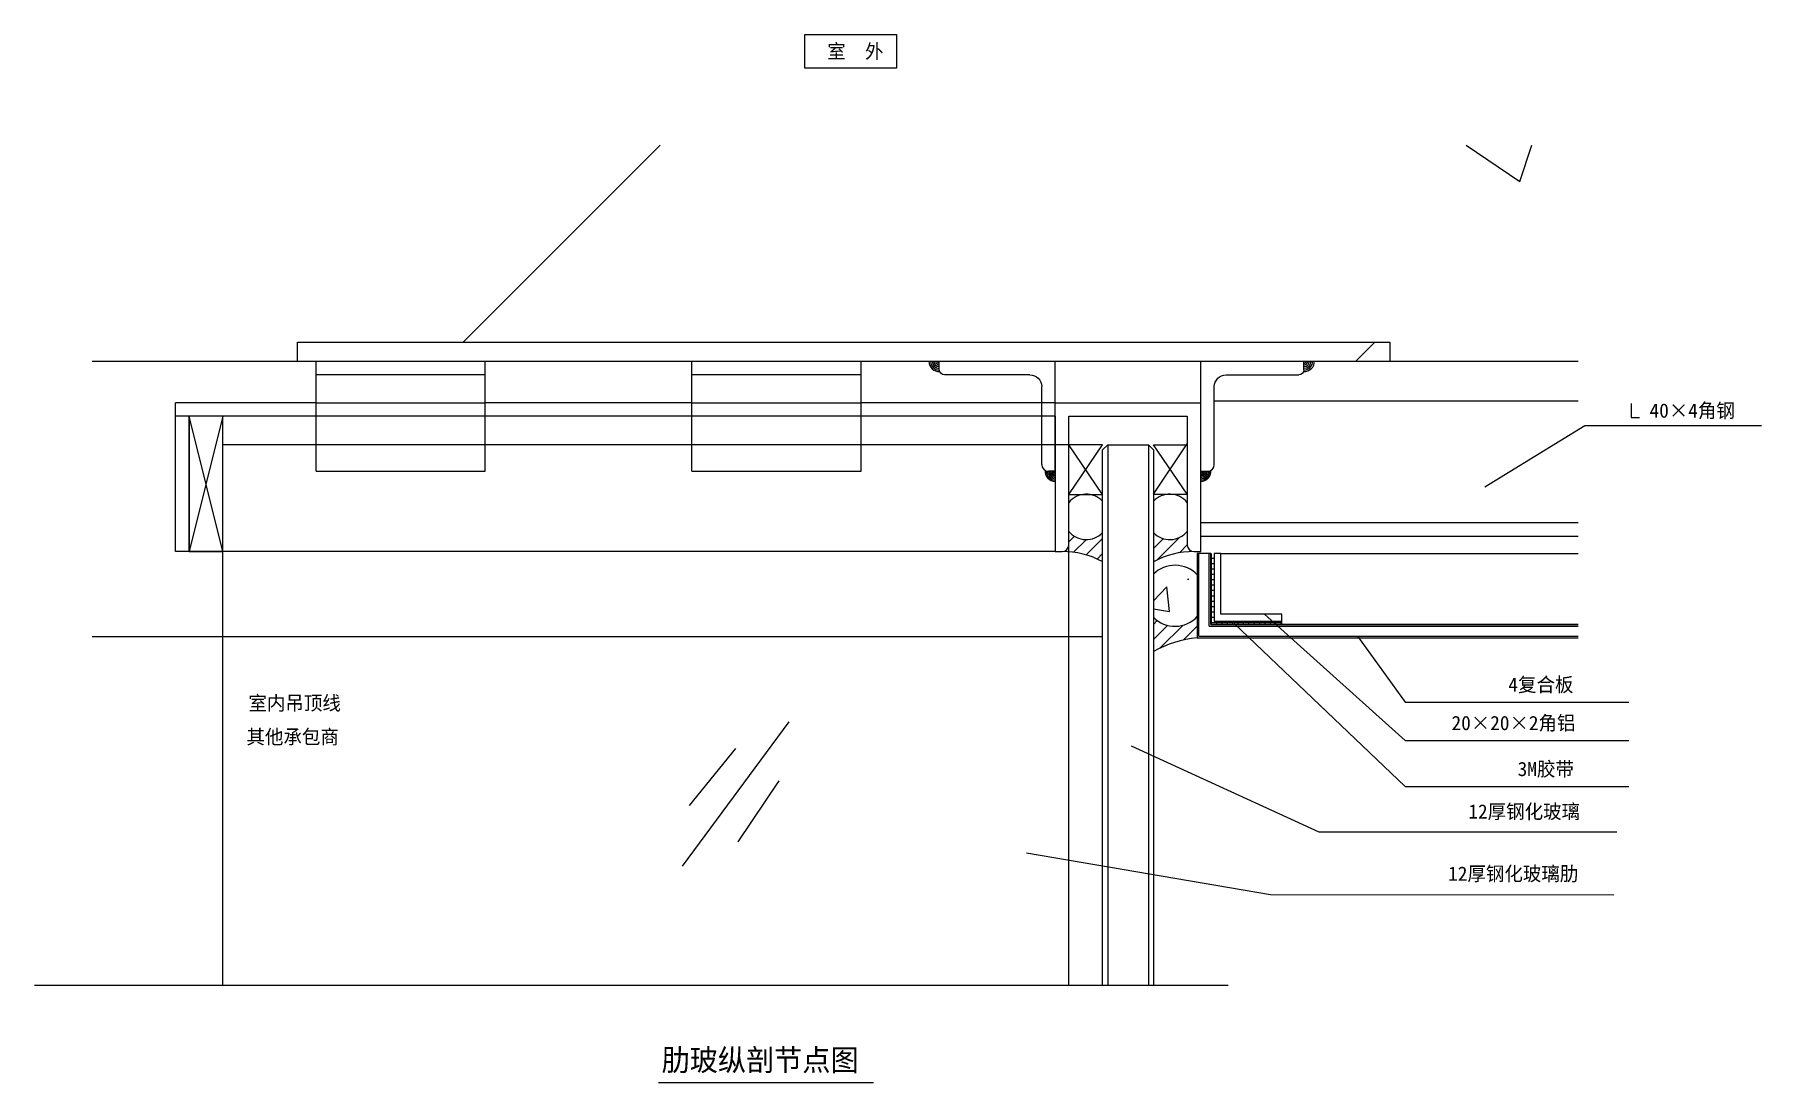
# Model space of a CAD drawing. Header units: metres. Extents: x -2412 to 2785, y 836 to 1145.
# Drawn here: x 2275 to 2785, y 836 to 1145 of the extents above; entities outside this region: 1.
import ezdxf

# ---------------------------------------------------------------- set-up
doc = ezdxf.new("R2010")
doc.units = ezdxf.units.M
for name, color, linetype in [('1', 1, 'Continuous'), ('3', 5, 'Continuous'), ('4', 4, 'Continuous'), ('5', 3, 'Continuous'), ('ALUMINUM', 2, 'Continuous'), ('DIM', 4, 'Continuous'), ('L18', 1, 'Continuous'), ('L50', 5, 'Continuous'), ('SMPEN_THICK', 7, 'Continuous'), ('XSX', 6, 'Continuous')]:
    doc.layers.add(name, color=color, linetype=linetype)

msp = doc.modelspace()

# ---------------------------------------------------------------- hatches: boundary and pattern name
h = msp.add_hatch()
h.set_pattern_fill('NET', scale=0.5)
h.paths.add_polyline_path([(2623.39, 991.99), (2622.39, 991.99), (2622.39, 970.99), (2643.39, 970.99), (2643.39, 971.99), (2623.39, 971.99)])
at = {"layer": '4'}
h = msp.add_hatch(dxfattribs=at)
h.set_pattern_fill('AR-CONC', scale=4)
h.paths.add_polyline_path([(2730.9, 1112.62), (2291.81, 1112.62), (2291.81, 1048.76), (2352.44, 1048.76), (2352.44, 1054.36), (2675.31, 1054.36), (2675.31, 1048.76), (2730.9, 1048.76)])
h = msp.add_hatch(dxfattribs=at)
h.set_pattern_fill('ANSI31', scale=100)
h.paths.add_polyline_path([(2730.9, 1112.62), (2291.81, 1112.62), (2291.81, 1048.76), (2352.44, 1048.76), (2352.44, 1054.36), (2675.31, 1054.36), (2675.31, 1048.76), (2730.9, 1048.76)])
h = msp.add_hatch(dxfattribs=at)
h.set_pattern_fill('ANSI32', scale=40)
h.paths.add_polyline_path([(2675.31, 1048.76), (2653.02, 1048.76), (2653.02, 1048.77), (2653.02, 1048.76), (2652.52, 1048.76), (2652.52, 1048.77), (2652.52, 1048.76), (2652.02, 1048.76), (2652.02, 1048.77), (2652.02, 1048.76), (2651.52, 1048.76), (2651.52, 1048.77), (2651.52, 1048.76), (2651.02, 1048.76), (2651.02, 1048.77), (2651.02, 1048.76), (2650.52, 1048.76, 0.01), (2650.52, 1048.77, -0.01), (2650.52, 1048.76), (2650.02, 1048.76, 1.13), (2649.82, 1048.76), (2542.15, 1048.76), (2542.15, 1048.86, 0.41), (2542.05, 1048.76), (2352.44, 1048.76), (2352.44, 1054.36), (2675.31, 1054.36)])
h = msp.add_hatch(dxfattribs=at)
h.set_pattern_fill('AR-CONC', scale=0.3)
h.paths.add_polyline_path([(2580.42, 998.47, 0.45), (2590.42, 998.12), (2590.42, 1007.41, 0.45), (2580.42, 1007.06)])
h = msp.add_hatch(dxfattribs=at)
h.set_pattern_fill('AR-CONC', scale=0.3)
h.paths.add_polyline_path([(2615.42, 998.47, -0.45), (2605.42, 998.12), (2605.42, 1007.41, -0.45), (2615.42, 1007.06)])
h = msp.add_hatch(dxfattribs=at)
h.set_pattern_fill('ANSI31')
h.paths.add_polyline_path([(2578.48, 992.51, -0.13), (2590.42, 989.52), (2590.42, 998.12, -0.45), (2580.42, 998.47), (2580.42, 994.51, -0.41)])
h = msp.add_hatch(dxfattribs=at)
h.set_pattern_fill('ANSI31')
h.paths.add_polyline_path([(2615.42, 998.47), (2615.42, 994.51, 0.41), (2617.37, 992.51, 0.13), (2605.42, 989.52), (2605.42, 998.12, 0.45)])
h = msp.add_hatch(dxfattribs=at)
h.set_pattern_fill('AR-CONC', scale=0.3)
h.paths.add_polyline_path([(2618.39, 973.33, -0.42), (2605.42, 973.1), (2605.42, 985.85, -0.42), (2618.39, 985.61)])
h = msp.add_hatch(dxfattribs=at)
h.set_pattern_fill('ANSI31')
h.paths.add_polyline_path([(2618.39, 973.33), (2618.39, 967, 0.1), (2605.42, 963.04), (2605.42, 973.1, 0.42)])

# ---------------------------------------------------------------- linework, layer by layer
for p, q in [((2352.44, 1054.36), (2675.31, 1054.36)), ((2352.44, 1048.76), (2352.44, 1054.36)), ((2675.31, 1054.36), (2675.31, 1048.76)), ((2357.98, 1016.26), (2357.98, 1048.76)), ((2407.98, 1016.26), (2407.98, 1048.76)), ((2469.01, 1016.26), (2469.01, 1048.76)), ((2519.01, 1016.26), (2519.01, 1048.76)), ((2542.15, 1046.26), (2542.15, 1048.76)), ((2542.15, 1048.76), (2542.15, 1048.76)), ((2576.42, 1016.26), (2576.42, 1048.76)), ((2619.42, 1016.26), (2619.42, 1048.76)), ((2649.92, 1048.77), (2649.92, 1048.77)), ((2649.92, 1046.26), (2649.92, 1048.76)), ((2407.98, 1044.76), (2357.98, 1044.76)), ((2519.01, 1044.76), (2469.01, 1044.76)), ((2572.42, 1018.26), (2572.42, 1041.26)), ((2623.42, 1018.26), (2623.42, 1041.26)), ((2357.98, 1036.51), (2316.42, 1036.51)), ((2316.42, 992.51), (2316.42, 1036.51)), ((2469.01, 1036.51), (2407.98, 1036.51)), ((2576.42, 1036.51), (2519.01, 1036.51)), ((2576.42, 1036.51), (2619.42, 1036.51)), ((2730.9, 1037), (2623.42, 1037)), ((2746.65, 1036.28), (2746.65, 1032.1)), ((2576.42, 1032.51), (2576.42, 992.51)), ((2580.42, 1032.51), (2615.42, 1032.51)), ((2580.42, 994.51), (2580.42, 1032.51)), ((2615.42, 1032.51), (2615.42, 994.51)), ((2619.42, 992.51), (2619.42, 1032.51)), ((2746.65, 1032.1), (2749.07, 1032.1)), ((2357.98, 1016.26), (2407.98, 1016.26)), ((2469.01, 1016.26), (2519.01, 1016.26)), ((2576.42, 1016.26), (2574.42, 1016.26)), ((2619.42, 1016.26), (2621.42, 1016.26)), ((2619.42, 1016.26), (2621.42, 1016.26)), ((2580.42, 864.37), (2580.42, 996.17)), ((2730.9, 997), (2619.42, 997)), ((2576.42, 992.51), (2316.42, 992.51)), ((2330.42, 864.37), (2330.42, 992.51)), ((2576.42, 992.51), (2578.42, 992.51)), ((2617.42, 992.51), (2619.42, 992.51)), ((2590.42, 967.34), (2291.81, 967.34)), ((2274.77, 864.37), (2627.54, 864.37)), ((2459.2, 835.67), (2522.71, 835.67))]:
    msp.add_line(p, q)
for points in [[(2543.65, 1044.76, -0.41), (2542.15, 1046.26)], [(2649.92, 1046.26, -0.41), (2648.42, 1044.76)], [(2568.92, 1044.76, -0.41), (2572.42, 1041.26)], [(2623.42, 1041.26, -0.41), (2626.92, 1044.76)]]:
    msp.add_lwpolyline(points, format="xyb")
for points in [[(2568.92, 1044.76), (2543.65, 1044.76)], [(2626.92, 1044.76), (2648.42, 1044.76)], [(2590.42, 864.37), (2590.42, 1022.55), (2591.92, 1024.05), (2603.92, 1024.05), (2605.42, 1022.55), (2605.42, 864.37)]]:
    msp.add_lwpolyline(points)
for centre, radius, start, end in [((2542.15, 1048.76), 0.6, 180, 270), ((2542.15, 1048.76), 0.1, 180, 270), ((2649.92, 1048.77), 0.1, 270, 0), ((2574.42, 1018.26), 2, 180, 270), ((2621.42, 1018.26), 2, 270, 0), ((2578.42, 994.51), 2, 270, 0), ((2617.42, 994.51), 2, 180, 270)]:
    msp.add_arc(centre, radius, start, end)
at = {"layer": '3'}
for p, q in [((2466.23, 899.59), (2497.82, 942.22)), ((2468.34, 917.48), (2482.03, 934.32)), ((2482.74, 906.81), (2494.87, 924.81))]:
    msp.add_line(p, q, dxfattribs=at)
for points in [[(2591.92, 1024.05), (2591.92, 864.37)], [(2603.92, 1024.05), (2603.92, 864.37)]]:
    msp.add_lwpolyline(points, dxfattribs=at)
at = {"layer": '4'}
for p, q in [((2580.42, 1009.43), (2590.42, 1024.05)), ((2590.42, 1009.43), (2580.42, 1024.05)), ((2590.42, 1024.05), (2580.42, 1024.05)), ((2605.42, 1009.51), (2615.42, 1024.36)), ((2615.42, 1009.51), (2605.42, 1024.05)), ((2605.42, 1024.05), (2615.42, 1024.05)), ((2580.42, 1009.43), (2590.42, 1009.43)), ((2605.42, 1009.51), (2615.42, 1009.51))]:
    msp.add_line(p, q, dxfattribs=at)
msp.add_lwpolyline([(2502.36, 1145.29), (2529.48, 1145.29), (2529.48, 1135.31), (2502.36, 1135.31)], close=True, dxfattribs=at)
for centre, radius, start, end in [((2542.09, 1048.73), 3.03, 179.49, 273.26), ((2542.15, 1048.76), 2.6, 180, 270), ((2542.15, 1048.76), 2.1, 180, 270), ((2542.15, 1048.76), 1.6, 180, 270), ((2542.15, 1048.76), 1.1, 180, 270), ((2649.99, 1048.75), 3.03, 266.74, 0.51), ((2649.92, 1048.77), 2.1, 270, 0), ((2649.92, 1048.77), 1.1, 270, 0), ((2649.92, 1048.77), 2.6, 270, 0), ((2649.92, 1048.77), 1.6, 270, 0), ((2649.92, 1048.77), 0.6, 270, 0), ((2576.42, 1016.26), 3.01, 174.9, 270), ((2576.42, 1016.26), 2.61, 180, 270), ((2576.42, 1016.26), 2.21, 180, 270), ((2576.42, 1016.26), 1.81, 180, 270), ((2576.42, 1016.26), 1.41, 180, 270), ((2576.42, 1016.26), 1.01, 180, 270), ((2576.42, 1016.26), 0.61, 174.9, 270), ((2619.42, 1016.26), 3.01, 270, 5.1), ((2619.42, 1016.26), 0.61, 270, 5.1), ((2619.42, 1016.26), 0.21, 270, 5.1), ((2619.42, 1016.26), 2.61, 270, 0), ((2619.42, 1016.26), 2.21, 270, 0), ((2619.42, 1016.26), 1.81, 270, 0), ((2619.42, 1016.26), 1.41, 270, 0), ((2619.42, 1016.26), 1.01, 270, 0), ((2585.58, 1002.77), 6.71, 43.83, 140.22), ((2610.27, 1002.77), 6.71, 39.78, 136.17), ((2585.58, 1002.77), 6.71, 219.78, 316.17), ((2610.27, 1002.77), 6.71, 223.83, 320.22), ((2578.78, 968.38), 24.13, 61.15, 90.84), ((2617.07, 968.38), 24.13, 89.16, 118.85), ((2611.8, 979.47), 9.01, 42.95, 135), ((2611.8, 979.47), 9.01, 225, 317.05), ((2621.43, 933.79), 33.35, 95.24, 118.7)]:
    msp.add_arc(centre, radius, start, end, dxfattribs=at)
at = {"layer": '5'}
for p, q in [((2357.98, 1036.51), (2407.98, 1036.51)), ((2469.01, 1036.51), (2519.01, 1036.51)), ((2576.42, 1032.51), (2316.42, 1032.51)), ((2320.42, 992.51), (2320.42, 1032.51)), ((2330.42, 1032.51), (2320.42, 992.51)), ((2330.42, 992.51), (2320.42, 1032.51)), ((2590.42, 1024.05), (2330.42, 1024.05)), ((2330.42, 992.51), (2330.42, 1024.05)), ((2730.9, 1001), (2619.42, 1001))]:
    msp.add_line(p, q, dxfattribs=at)
msp.add_lwpolyline([(2320.42, 992.51), (2330.42, 992.51), (2330.42, 1032.51), (2320.42, 1032.51)], close=True, dxfattribs=at)
at = {"layer": 'ALUMINUM'}
for p, q in [((2625.39, 991.99), (2730.9, 992)), ((2621.89, 970.5), (2730.9, 970.5)), ((2622.39, 971), (2730.9, 971)), ((2618.89, 967.5), (2730.9, 967.5)), ((2618.89, 967.5), (2730.9, 967.5))]:
    msp.add_line(p, q, dxfattribs=at)
msp.add_lwpolyline([(2730.9, 971), (2622.39, 971), (2622.39, 992), (2618.39, 992), (2618.39, 967), (2730.9, 967)], dxfattribs=at)
at = {"layer": 'DIM'}
for points in [[(2703.32, 1011.65), (2732.96, 1029.76), (2785.11, 1029.75)], [(2629.33, 971.31), (2679.8, 923.12), (2745.89, 923.1)], [(2638.23, 973.99), (2679.8, 936.71), (2745.89, 936.7)], [(-2412.39, 967.34), (-2385.75, 942.74), (-2336, 942.73)], [(2665.76, 967.5), (2679.8, 948.04), (2745.89, 948.03)], [(2598.86, 935.11), (2654.32, 909.72), (2742.39, 909.71)], [(2567.96, 903.55), (2640.01, 891.16), (2741.45, 891.14)]]:
    msp.add_lwpolyline(points, dxfattribs=at)
at = {"layer": 'L18'}
for p, q in [((2618.89, 967.5), (2618.89, 992)), ((2621.89, 970.5), (2621.89, 992))]:
    msp.add_line(p, q, dxfattribs=at)
at = {"layer": 'L50'}
msp.add_lwpolyline([(2643.39, 970.99), (2643.39, 973.99), (2625.39, 973.99), (2625.39, 991.99), (2623.39, 991.99), (2623.39, 971.99), (2643.39, 971.99)], dxfattribs=at)
at = {"layer": 'XSX'}
msp.add_line((2291.81, 1048.76), (2730.9, 1048.76), dxfattribs=at)
msp.add_lwpolyline([(2546.15, 1048.76), (2645.92, 1048.76)], dxfattribs=at)
msp.add_arc((2576.42, 1016.26), 0.21, 174.9, 270, dxfattribs=at)

# ---------------------------------------------------------------- texts
at = {"layer": '1'}
msp.add_text('室  外', height=4.2, dxfattribs=at).set_placement((2509.02, 1138.23))
at = {"layer": 'DIM'}
for s, p in [('  40×4角钢', (2746.32, 1032.09)), ('4复合板', (2710.31, 951.11)), ('室内吊顶线', (2337.99, 945.67)), ('20×20×2角铝', (2693.51, 939.78)), ('其他承包商', (2337.4, 935.68, -171014.37)), ('3M胶带', (2713.05, 926.19)), ('12厚钢化玻璃', (2698.48, 913.62)), ('12厚钢化玻璃肋', (2692.51, 895.26))]:
    msp.add_text(s, height=4.2, dxfattribs=at).set_placement(p)
at = {"layer": 'SMPEN_THICK', "insert": (2460.07, 845.51), "char_height": 6.4, "attachment_point": 1}
msp.add_mtext('肋玻纵剖节点图', dxfattribs=at)

doc.saveas('drawing.dxf')
